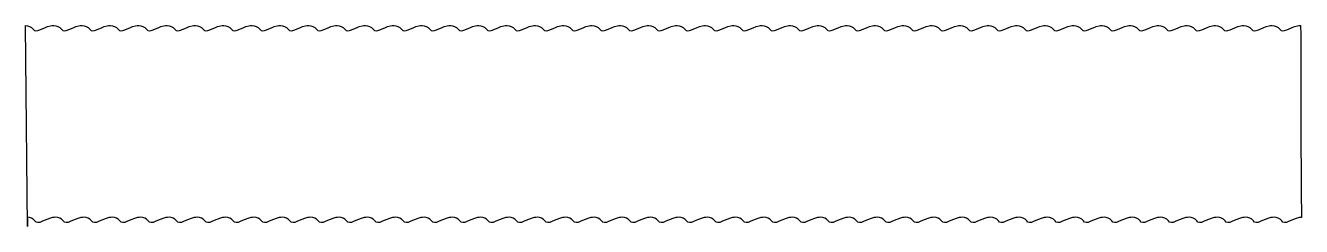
# Model space of a CAD drawing. Header units: centimetres. Extents: x -36.6 to 36.6, y -5.8 to 5.8.
import ezdxf

# ---------------------------------------------------------------- set-up
doc = ezdxf.new("R2010")
doc.units = ezdxf.units.CM
doc.header["$MEASUREMENT"] = 0
doc.layers.add('Layer 1', color=7, linetype='Continuous')

msp = doc.modelspace()

# ---------------------------------------------------------------- linework, layer by layer
at = {"layer": 'Layer 1'}
msp.add_open_spline([(-36.56252, 5.767), (-36.56252, 5.767), (-36.45669, -5.76718), (-36.45669, -5.76718), (-36.45669, -5.76718), (-36.45506, -5.76718), (-36.45336, -5.76718), (-36.45173, -5.76718), (-36.45173, -5.76718), (-36.45173, -5.76718), (-36.45669, -5.23967), (-36.45669, -5.23967), (-36.45669, -5.23967), (-36.29735, -5.24462), (-36.14145, -5.30104), (-36.02261, -5.44886), (-36.02261, -5.44886), (-35.84368, -5.70834), (-35.49237, -5.35687), (-35.01719, -5.25621), (-35.01719, -5.25621), (-34.96356, -5.24569), (-34.89528, -5.23819), (-34.83281, -5.23967), (-34.83281, -5.23967), (-34.67347, -5.24462), (-34.51757, -5.30104), (-34.39873, -5.44886), (-34.39873, -5.44886), (-34.2198, -5.70834), (-33.86849, -5.35687), (-33.39331, -5.25621), (-33.39331, -5.25621), (-33.33968, -5.24569), (-33.2714, -5.23819), (-33.20893, -5.23967), (-33.20893, -5.23967), (-33.04959, -5.24462), (-32.89369, -5.30104), (-32.77485, -5.44886), (-32.77485, -5.44886), (-32.59592, -5.70834), (-32.24461, -5.35687), (-31.76943, -5.25621), (-31.76943, -5.25621), (-31.7158, -5.24569), (-31.64752, -5.23819), (-31.58505, -5.23967), (-31.58505, -5.23967), (-31.42571, -5.24462), (-31.26981, -5.30104), (-31.15097, -5.44886), (-31.15097, -5.44886), (-30.97204, -5.70834), (-30.62073, -5.35687), (-30.14555, -5.25621), (-30.14555, -5.25621), (-30.09192, -5.24569), (-30.02364, -5.23819), (-29.96117, -5.23967), (-29.96117, -5.23967), (-29.80183, -5.24462), (-29.64593, -5.30102), (-29.52709, -5.44886), (-29.52709, -5.44886), (-29.34816, -5.70834), (-28.99685, -5.35687), (-28.52167, -5.25621), (-28.52167, -5.25621), (-28.46804, -5.24569), (-28.39976, -5.23819), (-28.33729, -5.23967), (-28.33729, -5.23967), (-28.17795, -5.24462), (-28.02205, -5.30104), (-27.90321, -5.44886), (-27.90321, -5.44886), (-27.72428, -5.70834), (-27.37297, -5.35687), (-26.89779, -5.25621), (-26.89779, -5.25621), (-26.84416, -5.24569), (-26.77588, -5.23819), (-26.71341, -5.23967), (-26.71341, -5.23967), (-26.55407, -5.24462), (-26.39817, -5.30104), (-26.27933, -5.44886), (-26.27933, -5.44886), (-26.1004, -5.70834), (-25.74909, -5.35687), (-25.27391, -5.25621), (-25.27391, -5.25621), (-25.22028, -5.24569), (-25.152, -5.23819), (-25.08953, -5.23967), (-25.08953, -5.23967), (-24.93019, -5.24462), (-24.77429, -5.30104), (-24.65545, -5.44886), (-24.65545, -5.44886), (-24.47652, -5.70834), (-24.12521, -5.35687), (-23.65003, -5.25621), (-23.65003, -5.25621), (-23.5964, -5.24569), (-23.52812, -5.23819), (-23.46565, -5.23967), (-23.46565, -5.23967), (-23.30631, -5.24462), (-23.15041, -5.30104), (-23.03157, -5.44886), (-23.03157, -5.44886), (-22.85264, -5.70834), (-22.50133, -5.35687), (-22.02615, -5.25621), (-22.02615, -5.25621), (-21.97252, -5.24569), (-21.90424, -5.23819), (-21.84177, -5.23967), (-21.84177, -5.23967), (-21.68243, -5.24462), (-21.52653, -5.30104), (-21.40769, -5.44886), (-21.40769, -5.44886), (-21.22876, -5.70834), (-20.87745, -5.35687), (-20.40227, -5.25621), (-20.40227, -5.25621), (-20.34864, -5.24569), (-20.28036, -5.23819), (-20.21789, -5.23967), (-20.21789, -5.23967), (-20.05855, -5.24462), (-19.90265, -5.30104), (-19.78381, -5.44886), (-19.78381, -5.44886), (-19.60488, -5.70834), (-19.25357, -5.35687), (-18.77839, -5.25621), (-18.77839, -5.25621), (-18.72476, -5.24569), (-18.65648, -5.23819), (-18.59401, -5.23967), (-18.59401, -5.23967), (-18.43468, -5.24462), (-18.27877, -5.30104), (-18.15993, -5.44886), (-18.15993, -5.44886), (-17.981, -5.70834), (-17.62969, -5.35687), (-17.15451, -5.25621), (-17.15451, -5.25621), (-17.10088, -5.24569), (-17.0326, -5.23819), (-16.97013, -5.23967), (-16.97013, -5.23967), (-16.8108, -5.24462), (-16.65489, -5.30104), (-16.53605, -5.44886), (-16.53605, -5.44886), (-16.35712, -5.70834), (-16.00581, -5.35687), (-15.53063, -5.25621), (-15.53063, -5.25621), (-15.477, -5.24569), (-15.40872, -5.23819), (-15.34625, -5.23967), (-15.34625, -5.23967), (-15.18692, -5.24462), (-15.03101, -5.30104), (-14.91217, -5.44886), (-14.91217, -5.44886), (-14.73324, -5.70834), (-14.38193, -5.35687), (-13.90675, -5.25621), (-13.90675, -5.25621), (-13.85312, -5.24569), (-13.78484, -5.23819), (-13.72237, -5.23967), (-13.72237, -5.23967), (-13.56304, -5.24462), (-13.40713, -5.30104), (-13.28829, -5.44886), (-13.28829, -5.44886), (-13.10936, -5.70834), (-12.75805, -5.35687), (-12.28287, -5.25621), (-12.28287, -5.25621), (-12.22924, -5.24569), (-12.16096, -5.23819), (-12.09849, -5.23967), (-12.09849, -5.23967), (-11.93916, -5.24462), (-11.78325, -5.30104), (-11.66441, -5.44886), (-11.66441, -5.44886), (-11.48548, -5.70834), (-11.13417, -5.35687), (-10.65899, -5.25621), (-10.65899, -5.25621), (-10.60536, -5.24569), (-10.53708, -5.23819), (-10.47461, -5.23967), (-10.47461, -5.23967), (-10.31528, -5.24462), (-10.15937, -5.30104), (-10.04053, -5.44886), (-10.04053, -5.44886), (-9.8616, -5.70834), (-9.51029, -5.35687), (-9.03511, -5.25621), (-9.03511, -5.25621), (-8.98148, -5.24569), (-8.9132, -5.23819), (-8.85073, -5.23967), (-8.85073, -5.23967), (-8.6914, -5.24462), (-8.53549, -5.30104), (-8.41665, -5.44886), (-8.41665, -5.44886), (-8.23772, -5.70834), (-7.88641, -5.35687), (-7.41123, -5.25621), (-7.41123, -5.25621), (-7.3576, -5.24569), (-7.28932, -5.23819), (-7.22685, -5.23967), (-7.22685, -5.23967), (-7.06752, -5.24462), (-6.91161, -5.30104), (-6.79277, -5.44886), (-6.79277, -5.44886), (-6.61384, -5.70834), (-6.26253, -5.35687), (-5.78735, -5.25621), (-5.78735, -5.25621), (-5.73372, -5.24569), (-5.66544, -5.23819), (-5.60297, -5.23967), (-5.60297, -5.23967), (-5.44364, -5.24462), (-5.28773, -5.30104), (-5.16889, -5.44886), (-5.16889, -5.44886), (-4.98996, -5.70834), (-4.63865, -5.35687), (-4.16347, -5.25621), (-4.16347, -5.25621), (-4.10984, -5.24569), (-4.04156, -5.23819), (-3.97909, -5.23967), (-3.97909, -5.23967), (-3.81976, -5.24462), (-3.66385, -5.30104), (-3.54501, -5.44886), (-3.54501, -5.44886), (-3.36608, -5.70834), (-3.01477, -5.35687), (-2.53959, -5.25621), (-2.53959, -5.25621), (-2.48596, -5.24569), (-2.41768, -5.23819), (-2.35521, -5.23967), (-2.35521, -5.23967), (-2.19588, -5.24462), (-2.03997, -5.30104), (-1.92113, -5.44886), (-1.92113, -5.44886), (-1.7422, -5.70834), (-1.39089, -5.35687), (-0.91571, -5.25621), (-0.91571, -5.25621), (-0.86208, -5.24569), (-0.7938, -5.23819), (-0.73133, -5.23967), (-0.73133, -5.23967), (-0.572, -5.24462), (-0.41609, -5.30104), (-0.29725, -5.44886), (-0.29725, -5.44886), (-0.11832, -5.70834), (0.23299, -5.35687), (0.70817, -5.25621), (0.70817, -5.25621), (0.7618, -5.24569), (0.83008, -5.23819), (0.89255, -5.23967), (0.89255, -5.23967), (1.05188, -5.24462), (1.20779, -5.30104), (1.32663, -5.44886), (1.32663, -5.44886), (1.50556, -5.70834), (1.85687, -5.35687), (2.33205, -5.25621), (2.33205, -5.25621), (2.38568, -5.24569), (2.45396, -5.23819), (2.51643, -5.23967), (2.51643, -5.23967), (2.67576, -5.24462), (2.83167, -5.30104), (2.95051, -5.44886), (2.95051, -5.44886), (3.12944, -5.70834), (3.48075, -5.35687), (3.95593, -5.25621), (3.95593, -5.25621), (4.00956, -5.24569), (4.07784, -5.23819), (4.14031, -5.23967), (4.14031, -5.23967), (4.29964, -5.24462), (4.45555, -5.30104), (4.57439, -5.44886), (4.57439, -5.44886), (4.75332, -5.70834), (5.10463, -5.35687), (5.57981, -5.25621), (5.57981, -5.25621), (5.63344, -5.24569), (5.70172, -5.23819), (5.76419, -5.23967), (5.76419, -5.23967), (5.92352, -5.24462), (6.07943, -5.30104), (6.19827, -5.44886), (6.19827, -5.44886), (6.3772, -5.70834), (6.72851, -5.35687), (7.20369, -5.25621), (7.20369, -5.25621), (7.25732, -5.24569), (7.3256, -5.23819), (7.38807, -5.23967), (7.38807, -5.23967), (7.5474, -5.24462), (7.70331, -5.30104), (7.82215, -5.44886), (7.82215, -5.44886), (8.00108, -5.70834), (8.35239, -5.35687), (8.82757, -5.25621), (8.82757, -5.25621), (8.8812, -5.24569), (8.94948, -5.23819), (9.01195, -5.23967), (9.01195, -5.23967), (9.17128, -5.24462), (9.32719, -5.30104), (9.44603, -5.44886), (9.44603, -5.44886), (9.62496, -5.70834), (9.97627, -5.35687), (10.45145, -5.25621), (10.45145, -5.25621), (10.50508, -5.24569), (10.57336, -5.23819), (10.63583, -5.23967), (10.63583, -5.23967), (10.79516, -5.24462), (10.95107, -5.30104), (11.06991, -5.44886), (11.06991, -5.44886), (11.24884, -5.70834), (11.60015, -5.35687), (12.07533, -5.25621), (12.07533, -5.25621), (12.12896, -5.24569), (12.19724, -5.23819), (12.25971, -5.23967), (12.25971, -5.23967), (12.41904, -5.24462), (12.57495, -5.30104), (12.69379, -5.44886), (12.69379, -5.44886), (12.87272, -5.70834), (13.22403, -5.35687), (13.69921, -5.25621), (13.69921, -5.25621), (13.75284, -5.24569), (13.82112, -5.23819), (13.88359, -5.23967), (13.88359, -5.23967), (14.04292, -5.24462), (14.19883, -5.30104), (14.31767, -5.44886), (14.31767, -5.44886), (14.4966, -5.70834), (14.84791, -5.35687), (15.32309, -5.25621), (15.32309, -5.25621), (15.37672, -5.24569), (15.445, -5.23819), (15.50747, -5.23967), (15.50747, -5.23967), (15.6668, -5.24462), (15.82271, -5.30104), (15.94155, -5.44886), (15.94155, -5.44886), (16.12048, -5.70834), (16.47179, -5.35687), (16.94697, -5.25621), (16.94697, -5.25621), (17.0006, -5.24569), (17.06888, -5.23819), (17.13135, -5.23967), (17.13135, -5.23967), (17.29068, -5.24462), (17.44659, -5.30104), (17.56543, -5.44886), (17.56543, -5.44886), (17.74436, -5.70834), (18.09567, -5.35687), (18.57085, -5.25621), (18.57085, -5.25621), (18.62448, -5.24569), (18.69276, -5.23819), (18.75523, -5.23967), (18.75523, -5.23967), (18.91456, -5.24462), (19.07047, -5.30104), (19.18931, -5.44886), (19.18931, -5.44886), (19.36824, -5.70834), (19.71955, -5.35687), (20.19473, -5.25621), (20.19473, -5.25621), (20.24836, -5.24569), (20.31664, -5.23819), (20.37911, -5.23967), (20.37911, -5.23967), (20.53844, -5.24462), (20.69435, -5.30104), (20.81319, -5.44886), (20.81319, -5.44886), (20.99212, -5.70834), (21.34343, -5.35687), (21.81861, -5.25621), (21.81861, -5.25621), (21.87224, -5.24569), (21.94052, -5.23819), (22.00299, -5.23967), (22.00299, -5.23967), (22.16232, -5.24462), (22.31823, -5.30104), (22.43707, -5.44886), (22.43707, -5.44886), (22.616, -5.70834), (22.96731, -5.35687), (23.44249, -5.25621), (23.44249, -5.25621), (23.49612, -5.24569), (23.5644, -5.23819), (23.62687, -5.23967), (23.62687, -5.23967), (23.7862, -5.24462), (23.94211, -5.30104), (24.06095, -5.44886), (24.06095, -5.44886), (24.23988, -5.70834), (24.59119, -5.35687), (25.06637, -5.25621), (25.06637, -5.25621), (25.12, -5.24569), (25.18828, -5.23819), (25.25075, -5.23967), (25.25075, -5.23967), (25.41008, -5.24462), (25.56599, -5.30104), (25.68483, -5.44886), (25.68483, -5.44886), (25.86376, -5.70834), (26.21507, -5.35687), (26.69025, -5.25621), (26.69025, -5.25621), (26.74388, -5.24569), (26.81216, -5.23819), (26.87463, -5.23967), (26.87463, -5.23967), (27.03396, -5.24462), (27.18987, -5.30104), (27.30871, -5.44886), (27.30871, -5.44886), (27.48764, -5.70834), (27.83895, -5.35687), (28.31413, -5.25621), (28.31413, -5.25621), (28.36776, -5.24569), (28.43604, -5.23819), (28.49851, -5.23967), (28.49851, -5.23967), (28.65784, -5.24462), (28.81375, -5.30104), (28.93259, -5.44886), (28.93259, -5.44886), (29.11152, -5.70834), (29.46283, -5.35687), (29.93801, -5.25621), (29.93801, -5.25621), (29.99164, -5.24569), (30.05992, -5.23819), (30.12239, -5.23967), (30.12239, -5.23967), (30.28172, -5.24462), (30.43763, -5.30104), (30.55647, -5.44886), (30.55647, -5.44886), (30.7354, -5.70834), (31.08671, -5.35687), (31.56189, -5.25621), (31.56189, -5.25621), (31.61552, -5.24569), (31.6838, -5.23819), (31.74627, -5.23967), (31.74627, -5.23967), (31.9056, -5.24462), (32.06151, -5.30104), (32.18035, -5.44886), (32.18035, -5.44886), (32.35928, -5.70834), (32.71059, -5.35687), (33.18577, -5.25621), (33.18577, -5.25621), (33.2394, -5.24569), (33.30768, -5.23819), (33.37015, -5.23967), (33.37015, -5.23967), (33.52948, -5.24462), (33.68539, -5.30104), (33.80423, -5.44886), (33.80423, -5.44886), (33.98316, -5.70834), (34.33447, -5.35687), (34.80965, -5.25621), (34.80965, -5.25621), (34.86328, -5.24569), (34.93156, -5.23819), (34.99403, -5.23967), (34.99403, -5.23967), (35.15336, -5.24462), (35.30927, -5.30104), (35.42811, -5.44886), (35.42811, -5.44886), (35.60704, -5.70834), (35.95835, -5.35687), (36.43353, -5.25621), (36.43353, -5.25621), (36.47167, -5.24873), (36.51692, -5.24361), (36.56251, -5.24133), (36.56251, -5.24133), (36.48244, 3.41587), (36.55165, 2.71394), (36.51208, 5.76699), (36.51208, 5.76699), (36.44961, 5.76847), (36.38133, 5.76098), (36.3277, 5.75045), (36.3277, 5.75045), (35.85252, 5.64979), (35.50122, 5.29832), (35.32228, 5.5578), (35.32228, 5.5578), (35.20344, 5.70562), (35.04753, 5.76203), (34.8882, 5.76699), (34.8882, 5.76699), (34.82573, 5.76847), (34.75745, 5.76098), (34.70382, 5.75045), (34.70382, 5.75045), (34.22864, 5.64979), (33.87734, 5.29832), (33.6984, 5.5578), (33.6984, 5.5578), (33.57956, 5.70562), (33.42365, 5.76203), (33.26432, 5.76699), (33.26432, 5.76699), (33.20185, 5.76847), (33.13357, 5.76098), (33.07994, 5.75045), (33.07994, 5.75045), (32.60476, 5.64979), (32.25346, 5.29832), (32.07452, 5.5578), (32.07452, 5.5578), (31.95568, 5.70562), (31.79977, 5.76203), (31.64044, 5.76699), (31.64044, 5.76699), (31.57797, 5.76847), (31.50969, 5.76098), (31.45606, 5.75045), (31.45606, 5.75045), (30.98088, 5.64979), (30.62958, 5.29832), (30.45064, 5.5578), (30.45064, 5.5578), (30.3318, 5.70562), (30.17589, 5.76203), (30.01656, 5.76699), (30.01656, 5.76699), (29.95409, 5.76847), (29.88581, 5.76098), (29.83218, 5.75045), (29.83218, 5.75045), (29.357, 5.64979), (29.0057, 5.29832), (28.82676, 5.5578), (28.82676, 5.5578), (28.70792, 5.70562), (28.55201, 5.76203), (28.39268, 5.76699), (28.39268, 5.76699), (28.33021, 5.76847), (28.26193, 5.76098), (28.2083, 5.75045), (28.2083, 5.75045), (27.73312, 5.64979), (27.38182, 5.29832), (27.20288, 5.5578), (27.20288, 5.5578), (27.08404, 5.70562), (26.92813, 5.76203), (26.7688, 5.76699), (26.7688, 5.76699), (26.70633, 5.76847), (26.63805, 5.76098), (26.58442, 5.75045), (26.58442, 5.75045), (26.10924, 5.64979), (25.75794, 5.29832), (25.579, 5.5578), (25.579, 5.5578), (25.46016, 5.70562), (25.30425, 5.76203), (25.14492, 5.76699), (25.14492, 5.76699), (25.08245, 5.76847), (25.01417, 5.76098), (24.96054, 5.75045), (24.96054, 5.75045), (24.48536, 5.64979), (24.13406, 5.29832), (23.95512, 5.5578), (23.95512, 5.5578), (23.83628, 5.70562), (23.68037, 5.76203), (23.52104, 5.76699), (23.52104, 5.76699), (23.45857, 5.76847), (23.39029, 5.76098), (23.33666, 5.75045), (23.33666, 5.75045), (22.86148, 5.64979), (22.51018, 5.29832), (22.33124, 5.5578), (22.33124, 5.5578), (22.2124, 5.70562), (22.05649, 5.76203), (21.89716, 5.76699), (21.89716, 5.76699), (21.83469, 5.76847), (21.76641, 5.76098), (21.71278, 5.75045), (21.71278, 5.75045), (21.2376, 5.64979), (20.8863, 5.29832), (20.70736, 5.5578), (20.70736, 5.5578), (20.58852, 5.70562), (20.43261, 5.76203), (20.27328, 5.76699), (20.27328, 5.76699), (20.21081, 5.76847), (20.14253, 5.76098), (20.0889, 5.75045), (20.0889, 5.75045), (19.61372, 5.64979), (19.26242, 5.29832), (19.08348, 5.5578), (19.08348, 5.5578), (18.96464, 5.70562), (18.80873, 5.76203), (18.6494, 5.76699), (18.6494, 5.76699), (18.58693, 5.76847), (18.51865, 5.76098), (18.46502, 5.75045), (18.46502, 5.75045), (17.98984, 5.64979), (17.63854, 5.29832), (17.4596, 5.5578), (17.4596, 5.5578), (17.34076, 5.70562), (17.18485, 5.76203), (17.02552, 5.76699), (17.02552, 5.76699), (16.96305, 5.76847), (16.89477, 5.76098), (16.84114, 5.75045), (16.84114, 5.75045), (16.36596, 5.64979), (16.01466, 5.29832), (15.83572, 5.5578), (15.83572, 5.5578), (15.71688, 5.70562), (15.56097, 5.76203), (15.40164, 5.76699), (15.40164, 5.76699), (15.33917, 5.76847), (15.27089, 5.76098), (15.21726, 5.75045), (15.21726, 5.75045), (14.74208, 5.64979), (14.39078, 5.29832), (14.21184, 5.5578), (14.21184, 5.5578), (14.093, 5.70562), (13.93709, 5.76203), (13.77776, 5.76699), (13.77776, 5.76699), (13.71529, 5.76847), (13.64701, 5.76098), (13.59338, 5.75045), (13.59338, 5.75045), (13.1182, 5.64979), (12.7669, 5.29832), (12.58796, 5.5578), (12.58796, 5.5578), (12.46912, 5.70562), (12.31321, 5.76203), (12.15388, 5.76699), (12.15388, 5.76699), (12.09141, 5.76847), (12.02313, 5.76098), (11.9695, 5.75045), (11.9695, 5.75045), (11.49432, 5.64979), (11.14302, 5.29832), (10.96408, 5.5578), (10.96408, 5.5578), (10.84524, 5.70562), (10.68933, 5.76203), (10.53, 5.76699), (10.53, 5.76699), (10.46753, 5.76847), (10.39925, 5.76098), (10.34562, 5.75045), (10.34562, 5.75045), (9.87044, 5.64979), (9.51914, 5.29832), (9.3402, 5.5578), (9.3402, 5.5578), (9.22136, 5.70562), (9.06545, 5.76203), (8.90612, 5.76699), (8.90612, 5.76699), (8.84365, 5.76847), (8.77537, 5.76098), (8.72174, 5.75045), (8.72174, 5.75045), (8.24656, 5.64979), (7.89525, 5.29832), (7.71632, 5.5578), (7.71632, 5.5578), (7.59748, 5.70562), (7.44157, 5.76203), (7.28224, 5.76699), (7.28224, 5.76699), (7.21977, 5.76847), (7.15149, 5.76098), (7.09786, 5.75045), (7.09786, 5.75045), (6.62269, 5.64979), (6.27137, 5.29832), (6.09244, 5.5578), (6.09244, 5.5578), (5.9736, 5.70562), (5.81769, 5.76203), (5.65836, 5.76699), (5.65836, 5.76699), (5.59589, 5.76847), (5.52761, 5.76098), (5.47398, 5.75045), (5.47398, 5.75045), (4.9988, 5.64979), (4.64749, 5.29832), (4.46856, 5.5578), (4.46856, 5.5578), (4.34972, 5.70562), (4.19381, 5.76203), (4.03448, 5.76699), (4.03448, 5.76699), (3.97201, 5.76847), (3.90373, 5.76098), (3.8501, 5.75045), (3.8501, 5.75045), (3.37492, 5.64979), (3.02361, 5.29832), (2.84468, 5.5578), (2.84468, 5.5578), (2.72584, 5.70562), (2.56993, 5.76203), (2.4106, 5.76699), (2.4106, 5.76699), (2.34813, 5.76847), (2.27985, 5.76098), (2.22622, 5.75045), (2.22622, 5.75045), (1.75104, 5.64979), (1.39973, 5.29832), (1.2208, 5.5578), (1.2208, 5.5578), (1.10196, 5.70562), (0.94605, 5.76203), (0.78672, 5.76699), (0.78672, 5.76699), (0.72425, 5.76847), (0.65597, 5.76098), (0.60234, 5.75045), (0.60234, 5.75045), (0.12716, 5.64979), (-0.22415, 5.29832), (-0.40308, 5.5578), (-0.40308, 5.5578), (-0.52192, 5.70562), (-0.67783, 5.76203), (-0.83716, 5.76699), (-0.83716, 5.76699), (-0.89963, 5.76847), (-0.96791, 5.76098), (-1.02154, 5.75045), (-1.02154, 5.75045), (-1.49672, 5.64979), (-1.84803, 5.29832), (-2.02696, 5.5578), (-2.02696, 5.5578), (-2.1458, 5.70562), (-2.30171, 5.76203), (-2.46104, 5.76699), (-2.46104, 5.76699), (-2.52351, 5.76847), (-2.59179, 5.76098), (-2.64542, 5.75045), (-2.64542, 5.75045), (-3.1206, 5.64979), (-3.47191, 5.29832), (-3.65084, 5.5578), (-3.65084, 5.5578), (-3.76968, 5.70562), (-3.92559, 5.76203), (-4.08492, 5.76699), (-4.08492, 5.76699), (-4.14739, 5.76847), (-4.21567, 5.76098), (-4.2693, 5.75045), (-4.2693, 5.75045), (-4.74448, 5.64979), (-5.09579, 5.29832), (-5.27472, 5.5578), (-5.27472, 5.5578), (-5.39356, 5.70562), (-5.54947, 5.76203), (-5.7088, 5.76699), (-5.7088, 5.76699), (-5.77127, 5.76847), (-5.83955, 5.76098), (-5.89318, 5.75045), (-5.89318, 5.75045), (-6.36836, 5.64979), (-6.71967, 5.29832), (-6.8986, 5.5578), (-6.8986, 5.5578), (-7.01744, 5.70562), (-7.17335, 5.76203), (-7.33268, 5.76699), (-7.33268, 5.76699), (-7.39515, 5.76847), (-7.46343, 5.76098), (-7.51706, 5.75045), (-7.51706, 5.75045), (-7.99224, 5.64979), (-8.34355, 5.29832), (-8.52248, 5.5578), (-8.52248, 5.5578), (-8.64132, 5.70562), (-8.79723, 5.76203), (-8.95656, 5.76699), (-8.95656, 5.76699), (-9.01903, 5.76847), (-9.08731, 5.76098), (-9.14094, 5.75045), (-9.14094, 5.75045), (-9.61612, 5.64979), (-9.96743, 5.29832), (-10.14636, 5.5578), (-10.14636, 5.5578), (-10.2652, 5.70562), (-10.42111, 5.76203), (-10.58044, 5.76699), (-10.58044, 5.76699), (-10.64291, 5.76847), (-10.71119, 5.76098), (-10.76482, 5.75045), (-10.76482, 5.75045), (-11.24, 5.64979), (-11.59131, 5.29832), (-11.77024, 5.5578), (-11.77024, 5.5578), (-11.88908, 5.70562), (-12.04499, 5.76203), (-12.20432, 5.76699), (-12.20432, 5.76699), (-12.26679, 5.76847), (-12.33507, 5.76098), (-12.3887, 5.75045), (-12.3887, 5.75045), (-12.86387, 5.64979), (-13.21519, 5.29832), (-13.39412, 5.5578), (-13.39412, 5.5578), (-13.51296, 5.70562), (-13.66887, 5.76203), (-13.8282, 5.76699), (-13.8282, 5.76699), (-13.89067, 5.76847), (-13.95895, 5.76098), (-14.01258, 5.75045), (-14.01258, 5.75045), (-14.48775, 5.64979), (-14.83907, 5.29832), (-15.018, 5.5578), (-15.018, 5.5578), (-15.13684, 5.70562), (-15.29275, 5.76203), (-15.45208, 5.76699), (-15.45208, 5.76699), (-15.51455, 5.76847), (-15.58283, 5.76098), (-15.63646, 5.75045), (-15.63646, 5.75045), (-16.11163, 5.64979), (-16.46295, 5.29832), (-16.64188, 5.5578), (-16.64188, 5.5578), (-16.76072, 5.70562), (-16.91663, 5.76203), (-17.07596, 5.76699), (-17.07596, 5.76699), (-17.13843, 5.76847), (-17.20671, 5.76098), (-17.26034, 5.75045), (-17.26034, 5.75045), (-17.73551, 5.64979), (-18.08683, 5.29832), (-18.26576, 5.5578), (-18.26576, 5.5578), (-18.3846, 5.70562), (-18.54051, 5.76203), (-18.69984, 5.76699), (-18.69984, 5.76699), (-18.76231, 5.76847), (-18.83059, 5.76098), (-18.88422, 5.75045), (-18.88422, 5.75045), (-19.3594, 5.64979), (-19.71071, 5.29832), (-19.88964, 5.5578), (-19.88964, 5.5578), (-20.00848, 5.70562), (-20.16439, 5.76203), (-20.32372, 5.76699), (-20.32372, 5.76699), (-20.38619, 5.76847), (-20.45447, 5.76098), (-20.5081, 5.75045), (-20.5081, 5.75045), (-20.98328, 5.64979), (-21.33459, 5.29832), (-21.51352, 5.5578), (-21.51352, 5.5578), (-21.63236, 5.70562), (-21.78827, 5.76203), (-21.9476, 5.76699), (-21.9476, 5.76699), (-22.01007, 5.76847), (-22.07835, 5.76098), (-22.13198, 5.75045), (-22.13198, 5.75045), (-22.60716, 5.64979), (-22.95847, 5.29832), (-23.1374, 5.5578), (-23.1374, 5.5578), (-23.25624, 5.70562), (-23.41215, 5.76203), (-23.57148, 5.76699), (-23.57148, 5.76699), (-23.63395, 5.76847), (-23.70223, 5.76098), (-23.75586, 5.75045), (-23.75586, 5.75045), (-24.23104, 5.64979), (-24.58235, 5.29832), (-24.76128, 5.5578), (-24.76128, 5.5578), (-24.88012, 5.70562), (-25.03603, 5.76203), (-25.19536, 5.76699), (-25.19536, 5.76699), (-25.25783, 5.76847), (-25.32611, 5.76098), (-25.37974, 5.75045), (-25.37974, 5.75045), (-25.85492, 5.64979), (-26.20623, 5.29832), (-26.38516, 5.5578), (-26.38516, 5.5578), (-26.504, 5.70562), (-26.65991, 5.76203), (-26.81924, 5.76699), (-26.81924, 5.76699), (-26.88171, 5.76847), (-26.94999, 5.76098), (-27.00362, 5.75045), (-27.00362, 5.75045), (-27.4788, 5.64979), (-27.83011, 5.29832), (-28.00904, 5.5578), (-28.00904, 5.5578), (-28.12788, 5.70562), (-28.28379, 5.76203), (-28.44312, 5.76699), (-28.44312, 5.76699), (-28.50559, 5.76847), (-28.57387, 5.76098), (-28.6275, 5.75045), (-28.6275, 5.75045), (-29.10268, 5.64979), (-29.45399, 5.29832), (-29.63292, 5.5578), (-29.63292, 5.5578), (-29.75176, 5.70564), (-29.90767, 5.76204), (-30.067, 5.767), (-30.067, 5.767), (-30.12947, 5.76848), (-30.19775, 5.76099), (-30.25138, 5.75046), (-30.25138, 5.75046), (-30.72656, 5.6498), (-31.07787, 5.29833), (-31.2568, 5.55781), (-31.2568, 5.55781), (-31.37564, 5.70563), (-31.53155, 5.76204), (-31.69088, 5.767), (-31.69088, 5.767), (-31.75335, 5.76848), (-31.82163, 5.76099), (-31.87526, 5.75046), (-31.87526, 5.75046), (-32.35044, 5.6498), (-32.70175, 5.29833), (-32.88068, 5.55781), (-32.88068, 5.55781), (-32.99952, 5.70563), (-33.15543, 5.76204), (-33.31476, 5.767), (-33.31476, 5.767), (-33.37723, 5.76848), (-33.44551, 5.76099), (-33.49914, 5.75046), (-33.49914, 5.75046), (-33.97432, 5.6498), (-34.32563, 5.29833), (-34.50456, 5.55781), (-34.50456, 5.55781), (-34.6234, 5.70563), (-34.77931, 5.76204), (-34.93864, 5.767), (-34.93864, 5.767), (-35.00111, 5.76848), (-35.06939, 5.76099), (-35.12302, 5.75046), (-35.12302, 5.75046), (-35.5982, 5.6498), (-35.94951, 5.29833), (-36.12844, 5.55781), (-36.12844, 5.55781), (-36.24728, 5.70563), (-36.40319, 5.76204), (-36.56252, 5.767)], degree=3, knots=[0, 0, 0, 0, 0.00363636, 0.00363636, 0.00363636, 0.00363636, 0.00727273, 0.00727273, 0.00727273, 0.00727273, 0.01090909, 0.01090909, 0.01090909, 0.01090909, 0.01454545, 0.01454545, 0.01454545, 0.01454545, 0.01818182, 0.01818182, 0.01818182, 0.01818182, 0.02181818, 0.02181818, 0.02181818, 0.02181818, 0.02545455, 0.02545455, 0.02545455, 0.02545455, 0.02909091, 0.02909091, 0.02909091, 0.02909091, 0.03272727, 0.03272727, 0.03272727, 0.03272727, 0.03636364, 0.03636364, 0.03636364, 0.03636364, 0.04, 0.04, 0.04, 0.04, 0.04363636, 0.04363636, 0.04363636, 0.04363636, 0.04727273, 0.04727273, 0.04727273, 0.04727273, 0.05090909, 0.05090909, 0.05090909, 0.05090909, 0.05454545, 0.05454545, 0.05454545, 0.05454545, 0.05818182, 0.05818182, 0.05818182, 0.05818182, 0.06181818, 0.06181818, 0.06181818, 0.06181818, 0.06545455, 0.06545455, 0.06545455, 0.06545455, 0.06909091, 0.06909091, 0.06909091, 0.06909091, 0.07272727, 0.07272727, 0.07272727, 0.07272727, 0.07636364, 0.07636364, 0.07636364, 0.07636364, 0.08, 0.08, 0.08, 0.08, 0.08363636, 0.08363636, 0.08363636, 0.08363636, 0.08727273, 0.08727273, 0.08727273, 0.08727273, 0.09090909, 0.09090909, 0.09090909, 0.09090909, 0.09454545, 0.09454545, 0.09454545, 0.09454545, 0.09818182, 0.09818182, 0.09818182, 0.09818182, 0.10181818, 0.10181818, 0.10181818, 0.10181818, 0.10545455, 0.10545455, 0.10545455, 0.10545455, 0.10909091, 0.10909091, 0.10909091, 0.10909091, 0.11272727, 0.11272727, 0.11272727, 0.11272727, 0.11636364, 0.11636364, 0.11636364, 0.11636364, 0.12, 0.12, 0.12, 0.12, 0.12363636, 0.12363636, 0.12363636, 0.12363636, 0.12727273, 0.12727273, 0.12727273, 0.12727273, 0.13090909, 0.13090909, 0.13090909, 0.13090909, 0.13454545, 0.13454545, 0.13454545, 0.13454545, 0.13818182, 0.13818182, 0.13818182, 0.13818182, 0.14181818, 0.14181818, 0.14181818, 0.14181818, 0.14545455, 0.14545455, 0.14545455, 0.14545455, 0.14909091, 0.14909091, 0.14909091, 0.14909091, 0.15272727, 0.15272727, 0.15272727, 0.15272727, 0.15636364, 0.15636364, 0.15636364, 0.15636364, 0.16, 0.16, 0.16, 0.16, 0.16363636, 0.16363636, 0.16363636, 0.16363636, 0.16727273, 0.16727273, 0.16727273, 0.16727273, 0.17090909, 0.17090909, 0.17090909, 0.17090909, 0.17454545, 0.17454545, 0.17454545, 0.17454545, 0.17818182, 0.17818182, 0.17818182, 0.17818182, 0.18181818, 0.18181818, 0.18181818, 0.18181818, 0.18545455, 0.18545455, 0.18545455, 0.18545455, 0.18909091, 0.18909091, 0.18909091, 0.18909091, 0.19272727, 0.19272727, 0.19272727, 0.19272727, 0.19636364, 0.19636364, 0.19636364, 0.19636364, 0.2, 0.2, 0.2, 0.2, 0.20363636, 0.20363636, 0.20363636, 0.20363636, 0.20727273, 0.20727273, 0.20727273, 0.20727273, 0.21090909, 0.21090909, 0.21090909, 0.21090909, 0.21454545, 0.21454545, 0.21454545, 0.21454545, 0.21818182, 0.21818182, 0.21818182, 0.21818182, 0.22181818, 0.22181818, 0.22181818, 0.22181818, 0.22545455, 0.22545455, 0.22545455, 0.22545455, 0.22909091, 0.22909091, 0.22909091, 0.22909091, 0.23272727, 0.23272727, 0.23272727, 0.23272727, 0.23636364, 0.23636364, 0.23636364, 0.23636364, 0.24, 0.24, 0.24, 0.24, 0.24363636, 0.24363636, 0.24363636, 0.24363636, 0.24727273, 0.24727273, 0.24727273, 0.24727273, 0.25090909, 0.25090909, 0.25090909, 0.25090909, 0.25454545, 0.25454545, 0.25454545, 0.25454545, 0.25818182, 0.25818182, 0.25818182, 0.25818182, 0.26181818, 0.26181818, 0.26181818, 0.26181818, 0.26545455, 0.26545455, 0.26545455, 0.26545455, 0.26909091, 0.26909091, 0.26909091, 0.26909091, 0.27272727, 0.27272727, 0.27272727, 0.27272727, 0.27636364, 0.27636364, 0.27636364, 0.27636364, 0.28, 0.28, 0.28, 0.28, 0.28363636, 0.28363636, 0.28363636, 0.28363636, 0.28727273, 0.28727273, 0.28727273, 0.28727273, 0.29090909, 0.29090909, 0.29090909, 0.29090909, 0.29454545, 0.29454545, 0.29454545, 0.29454545, 0.29818182, 0.29818182, 0.29818182, 0.29818182, 0.30181818, 0.30181818, 0.30181818, 0.30181818, 0.30545455, 0.30545455, 0.30545455, 0.30545455, 0.30909091, 0.30909091, 0.30909091, 0.30909091, 0.31272727, 0.31272727, 0.31272727, 0.31272727, 0.31636364, 0.31636364, 0.31636364, 0.31636364, 0.32, 0.32, 0.32, 0.32, 0.32363636, 0.32363636, 0.32363636, 0.32363636, 0.32727273, 0.32727273, 0.32727273, 0.32727273, 0.33090909, 0.33090909, 0.33090909, 0.33090909, 0.33454545, 0.33454545, 0.33454545, 0.33454545, 0.33818182, 0.33818182, 0.33818182, 0.33818182, 0.34181818, 0.34181818, 0.34181818, 0.34181818, 0.34545455, 0.34545455, 0.34545455, 0.34545455, 0.34909091, 0.34909091, 0.34909091, 0.34909091, 0.35272727, 0.35272727, 0.35272727, 0.35272727, 0.35636364, 0.35636364, 0.35636364, 0.35636364, 0.36, 0.36, 0.36, 0.36, 0.36363636, 0.36363636, 0.36363636, 0.36363636, 0.36727273, 0.36727273, 0.36727273, 0.36727273, 0.37090909, 0.37090909, 0.37090909, 0.37090909, 0.37454545, 0.37454545, 0.37454545, 0.37454545, 0.37818182, 0.37818182, 0.37818182, 0.37818182, 0.38181818, 0.38181818, 0.38181818, 0.38181818, 0.38545455, 0.38545455, 0.38545455, 0.38545455, 0.38909091, 0.38909091, 0.38909091, 0.38909091, 0.39272727, 0.39272727, 0.39272727, 0.39272727, 0.39636364, 0.39636364, 0.39636364, 0.39636364, 0.4, 0.4, 0.4, 0.4, 0.40363636, 0.40363636, 0.40363636, 0.40363636, 0.40727273, 0.40727273, 0.40727273, 0.40727273, 0.41090909, 0.41090909, 0.41090909, 0.41090909, 0.41454545, 0.41454545, 0.41454545, 0.41454545, 0.41818182, 0.41818182, 0.41818182, 0.41818182, 0.42181818, 0.42181818, 0.42181818, 0.42181818, 0.42545455, 0.42545455, 0.42545455, 0.42545455, 0.42909091, 0.42909091, 0.42909091, 0.42909091, 0.43272727, 0.43272727, 0.43272727, 0.43272727, 0.43636364, 0.43636364, 0.43636364, 0.43636364, 0.44, 0.44, 0.44, 0.44, 0.44363636, 0.44363636, 0.44363636, 0.44363636, 0.44727273, 0.44727273, 0.44727273, 0.44727273, 0.45090909, 0.45090909, 0.45090909, 0.45090909, 0.45454545, 0.45454545, 0.45454545, 0.45454545, 0.45818182, 0.45818182, 0.45818182, 0.45818182, 0.46181818, 0.46181818, 0.46181818, 0.46181818, 0.46545455, 0.46545455, 0.46545455, 0.46545455, 0.46909091, 0.46909091, 0.46909091, 0.46909091, 0.47272727, 0.47272727, 0.47272727, 0.47272727, 0.47636364, 0.47636364, 0.47636364, 0.47636364, 0.48, 0.48, 0.48, 0.48, 0.48363636, 0.48363636, 0.48363636, 0.48363636, 0.48727273, 0.48727273, 0.48727273, 0.48727273, 0.49090909, 0.49090909, 0.49090909, 0.49090909, 0.49454545, 0.49454545, 0.49454545, 0.49454545, 0.49818182, 0.49818182, 0.49818182, 0.49818182, 0.50181818, 0.50181818, 0.50181818, 0.50181818, 0.50545455, 0.50545455, 0.50545455, 0.50545455, 0.50909091, 0.50909091, 0.50909091, 0.50909091, 0.51272727, 0.51272727, 0.51272727, 0.51272727, 0.51636364, 0.51636364, 0.51636364, 0.51636364, 0.52, 0.52, 0.52, 0.52, 0.52363636, 0.52363636, 0.52363636, 0.52363636, 0.52727273, 0.52727273, 0.52727273, 0.52727273, 0.53090909, 0.53090909, 0.53090909, 0.53090909, 0.53454545, 0.53454545, 0.53454545, 0.53454545, 0.53818182, 0.53818182, 0.53818182, 0.53818182, 0.54181818, 0.54181818, 0.54181818, 0.54181818, 0.54545455, 0.54545455, 0.54545455, 0.54545455, 0.54909091, 0.54909091, 0.54909091, 0.54909091, 0.55272727, 0.55272727, 0.55272727, 0.55272727, 0.55636364, 0.55636364, 0.55636364, 0.55636364, 0.56, 0.56, 0.56, 0.56, 0.56363636, 0.56363636, 0.56363636, 0.56363636, 0.56727273, 0.56727273, 0.56727273, 0.56727273, 0.57090909, 0.57090909, 0.57090909, 0.57090909, 0.57454545, 0.57454545, 0.57454545, 0.57454545, 0.57818182, 0.57818182, 0.57818182, 0.57818182, 0.58181818, 0.58181818, 0.58181818, 0.58181818, 0.58545455, 0.58545455, 0.58545455, 0.58545455, 0.58909091, 0.58909091, 0.58909091, 0.58909091, 0.59272727, 0.59272727, 0.59272727, 0.59272727, 0.59636364, 0.59636364, 0.59636364, 0.59636364, 0.6, 0.6, 0.6, 0.6, 0.60363636, 0.60363636, 0.60363636, 0.60363636, 0.60727273, 0.60727273, 0.60727273, 0.60727273, 0.61090909, 0.61090909, 0.61090909, 0.61090909, 0.61454545, 0.61454545, 0.61454545, 0.61454545, 0.61818182, 0.61818182, 0.61818182, 0.61818182, 0.62181818, 0.62181818, 0.62181818, 0.62181818, 0.62545455, 0.62545455, 0.62545455, 0.62545455, 0.62909091, 0.62909091, 0.62909091, 0.62909091, 0.63272727, 0.63272727, 0.63272727, 0.63272727, 0.63636364, 0.63636364, 0.63636364, 0.63636364, 0.64, 0.64, 0.64, 0.64, 0.64363636, 0.64363636, 0.64363636, 0.64363636, 0.64727273, 0.64727273, 0.64727273, 0.64727273, 0.65090909, 0.65090909, 0.65090909, 0.65090909, 0.65454545, 0.65454545, 0.65454545, 0.65454545, 0.65818182, 0.65818182, 0.65818182, 0.65818182, 0.66181818, 0.66181818, 0.66181818, 0.66181818, 0.66545455, 0.66545455, 0.66545455, 0.66545455, 0.66909091, 0.66909091, 0.66909091, 0.66909091, 0.67272727, 0.67272727, 0.67272727, 0.67272727, 0.67636364, 0.67636364, 0.67636364, 0.67636364, 0.68, 0.68, 0.68, 0.68, 0.68363636, 0.68363636, 0.68363636, 0.68363636, 0.68727273, 0.68727273, 0.68727273, 0.68727273, 0.69090909, 0.69090909, 0.69090909, 0.69090909, 0.69454545, 0.69454545, 0.69454545, 0.69454545, 0.69818182, 0.69818182, 0.69818182, 0.69818182, 0.70181818, 0.70181818, 0.70181818, 0.70181818, 0.70545455, 0.70545455, 0.70545455, 0.70545455, 0.70909091, 0.70909091, 0.70909091, 0.70909091, 0.71272727, 0.71272727, 0.71272727, 0.71272727, 0.71636364, 0.71636364, 0.71636364, 0.71636364, 0.72, 0.72, 0.72, 0.72, 0.72363636, 0.72363636, 0.72363636, 0.72363636, 0.72727273, 0.72727273, 0.72727273, 0.72727273, 0.73090909, 0.73090909, 0.73090909, 0.73090909, 0.73454545, 0.73454545, 0.73454545, 0.73454545, 0.73818182, 0.73818182, 0.73818182, 0.73818182, 0.74181818, 0.74181818, 0.74181818, 0.74181818, 0.74545455, 0.74545455, 0.74545455, 0.74545455, 0.74909091, 0.74909091, 0.74909091, 0.74909091, 0.75272727, 0.75272727, 0.75272727, 0.75272727, 0.75636364, 0.75636364, 0.75636364, 0.75636364, 0.76, 0.76, 0.76, 0.76, 0.76363636, 0.76363636, 0.76363636, 0.76363636, 0.76727273, 0.76727273, 0.76727273, 0.76727273, 0.77090909, 0.77090909, 0.77090909, 0.77090909, 0.77454545, 0.77454545, 0.77454545, 0.77454545, 0.77818182, 0.77818182, 0.77818182, 0.77818182, 0.78181818, 0.78181818, 0.78181818, 0.78181818, 0.78545455, 0.78545455, 0.78545455, 0.78545455, 0.78909091, 0.78909091, 0.78909091, 0.78909091, 0.79272727, 0.79272727, 0.79272727, 0.79272727, 0.79636364, 0.79636364, 0.79636364, 0.79636364, 0.8, 0.8, 0.8, 0.8, 0.80363636, 0.80363636, 0.80363636, 0.80363636, 0.80727273, 0.80727273, 0.80727273, 0.80727273, 0.81090909, 0.81090909, 0.81090909, 0.81090909, 0.81454545, 0.81454545, 0.81454545, 0.81454545, 0.81818182, 0.81818182, 0.81818182, 0.81818182, 0.82181818, 0.82181818, 0.82181818, 0.82181818, 0.82545455, 0.82545455, 0.82545455, 0.82545455, 0.82909091, 0.82909091, 0.82909091, 0.82909091, 0.83272727, 0.83272727, 0.83272727, 0.83272727, 0.83636364, 0.83636364, 0.83636364, 0.83636364, 0.84, 0.84, 0.84, 0.84, 0.84363636, 0.84363636, 0.84363636, 0.84363636, 0.84727273, 0.84727273, 0.84727273, 0.84727273, 0.85090909, 0.85090909, 0.85090909, 0.85090909, 0.85454545, 0.85454545, 0.85454545, 0.85454545, 0.85818182, 0.85818182, 0.85818182, 0.85818182, 0.86181818, 0.86181818, 0.86181818, 0.86181818, 0.86545455, 0.86545455, 0.86545455, 0.86545455, 0.86909091, 0.86909091, 0.86909091, 0.86909091, 0.87272727, 0.87272727, 0.87272727, 0.87272727, 0.87636364, 0.87636364, 0.87636364, 0.87636364, 0.88, 0.88, 0.88, 0.88, 0.88363636, 0.88363636, 0.88363636, 0.88363636, 0.88727273, 0.88727273, 0.88727273, 0.88727273, 0.89090909, 0.89090909, 0.89090909, 0.89090909, 0.89454545, 0.89454545, 0.89454545, 0.89454545, 0.89818182, 0.89818182, 0.89818182, 0.89818182, 0.90181818, 0.90181818, 0.90181818, 0.90181818, 0.90545455, 0.90545455, 0.90545455, 0.90545455, 0.90909091, 0.90909091, 0.90909091, 0.90909091, 0.91272727, 0.91272727, 0.91272727, 0.91272727, 0.91636364, 0.91636364, 0.91636364, 0.91636364, 0.92, 0.92, 0.92, 0.92, 0.92363636, 0.92363636, 0.92363636, 0.92363636, 0.92727273, 0.92727273, 0.92727273, 0.92727273, 0.93090909, 0.93090909, 0.93090909, 0.93090909, 0.93454545, 0.93454545, 0.93454545, 0.93454545, 0.93818182, 0.93818182, 0.93818182, 0.93818182, 0.94181818, 0.94181818, 0.94181818, 0.94181818, 0.94545455, 0.94545455, 0.94545455, 0.94545455, 0.94909091, 0.94909091, 0.94909091, 0.94909091, 0.95272727, 0.95272727, 0.95272727, 0.95272727, 0.95636364, 0.95636364, 0.95636364, 0.95636364, 0.96, 0.96, 0.96, 0.96, 0.96363636, 0.96363636, 0.96363636, 0.96363636, 0.96727273, 0.96727273, 0.96727273, 0.96727273, 0.97090909, 0.97090909, 0.97090909, 0.97090909, 0.97454545, 0.97454545, 0.97454545, 0.97454545, 0.97818182, 0.97818182, 0.97818182, 0.97818182, 0.98181818, 0.98181818, 0.98181818, 0.98181818, 0.98545455, 0.98545455, 0.98545455, 0.98545455, 0.98909091, 0.98909091, 0.98909091, 0.98909091, 0.99272727, 0.99272727, 0.99272727, 0.99272727, 1, 1, 1, 1], dxfattribs=at)

doc.saveas('drawing.dxf')
